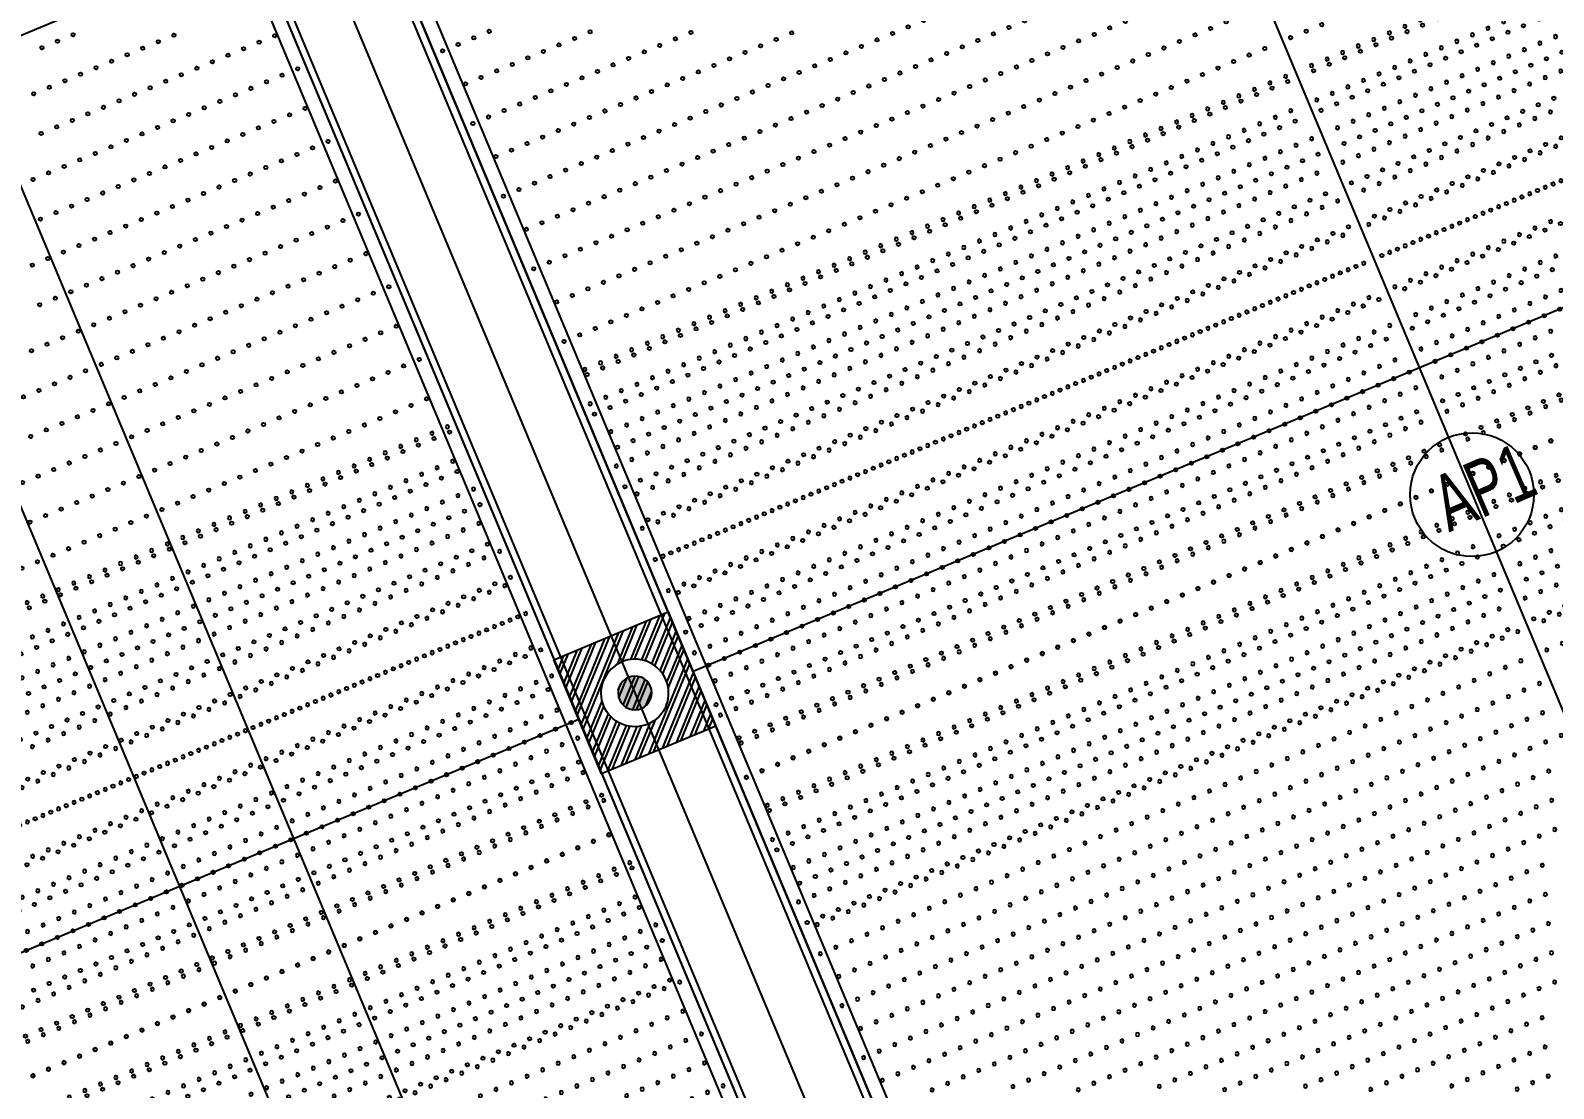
# Model space of a CAD drawing. Header units: millimetres. Extents: x 712803 to 922331, y -1382701 to -1225629.
# Drawn here: x 788574 to 791282, y -1322820 to -1320939 of the extents above; entities that cross this region are included whole.
import ezdxf
from ezdxf.enums import TextEntityAlignment as Align

# ---------------------------------------------------------------- set-up
doc = ezdxf.new("R2010")
doc.units = ezdxf.units.MM
doc.header["$LTSCALE"] = 10
doc.header["$MEASUREMENT"] = 0
doc.linetypes.add('CENTER', pattern=[50.8, 31.75, -6.35, 6.35, -6.35])
for name, color, linetype in [('I—平顶—分格线', 8, 'Continuous'), ('I—平顶—喷淋', 21, 'Continuous'), ('I—平顶—填充01(线状)', 8, 'Continuous'), ('I—平顶—暖通', 144, 'Continuous'), ('I—平顶—灯具', 62, 'Continuous'), ('I—平顶—通讯', 24, 'Continuous'), ('I—平顶—造型', 122, 'Continuous'), ('I—装饰—尺寸标注', 232, 'Continuous')]:
    doc.layers.add(name, color=color, linetype=linetype)
doc.styles.add('ARIAL', font='arial.ttf')
doc.styles.get("Standard").update_dxf_attribs({"font": 'arial.ttf'})
doc.styles.add('幼圆', font='SIMYOU.TTF', dxfattribs={"width": 0.7})
doc.dimstyles.new('\\M+19557\\M+18F80', dxfattribs={"dimtxt": 2.5, "dimasz": 0.8, "dimexe": 0, "dimexo": 0, "dimgap": 1, "dimtad": 1, "dimdec": 0, "dimzin": 0, "dimdsep": 46, "dimtxsty": 'Standard', "dimblk": 'DOT', "dimcen": 1, "dimaunit": 1, "dimadec": 3, "dimazin": 0, "dimtfac": 1, "dimtdec": 0, "dimtmove": 2, "dimatfit": 3, "dimfxl": 0, "dimtolj": 1, "dimtzin": 0, "dimarcsym": 0})
doc.dimstyles.new('XD30', dxfattribs={"dimscale": 30, "dimtxt": 2.5, "dimasz": 1, "dimexe": 1, "dimexo": 1, "dimgap": 0.8, "dimtad": 1, "dimdec": 0, "dimrnd": 5, "dimdsep": 46, "dimtxsty": 'ARIAL', "dimblk1": 'ARCHTICK', "dimblk2": 'ARCHTICK', "dimsah": 1, "dimcen": -0.9, "dimdle": 1, "dimclrd": 256, "dimclre": 256, "dimclrt": 40, "dimaunit": 1, "dimadec": 0, "dimazin": 0, "dimtfac": 0.35, "dimtdec": 0, "dimtix": 1, "dimtmove": 2, "dimatfit": 3, "dimldrblk": 'ARCHTICK', "dimfxl": 0, "dimtvp": 0.8, "dimtolj": 1, "dimtzin": 0, "dimarcsym": 0})

# ---------------------------------------------------------------- blocks, each defined once
blk = doc.blocks.new('A$Cc139422c')
blk.add_circle((0, 0), 110)
at = {"insert": (-65, 53.7, 0), "char_height": 100, "attachment_point": 1, "rotation": 0.6932, "style": '幼圆'}
blk.add_mtext_dynamic_manual_height_columns('AP1', width=111.92, gutter_width=1, heights=[0], dxfattribs=at)
blk = doc.blocks.new('_ArchTick')
at = {"color": 0, "linetype": 'ByBlock', "const_width": 0.15}
blk.add_lwpolyline([(-0.5, -0.5), (0.5, 0.5)], dxfattribs=at)
blk = doc.blocks.new('*D1586')
at = {"layer": 'Defpoints', "color": 0, "ltscale": 50, "transparency": 16777216}
for p in [(712802.6, -1325596.1, 277.1), (794966.1, -1327810.6, 276.8), (794557.8, -1327981.3)]:
    blk.add_point(p, dxfattribs=at)
at = {"layer": 'I—装饰—尺寸标注', "lineweight": -2, "ltscale": 50, "transparency": 16777216}
for p, q in [((781408, -1296915.4), (781574.1, -1296846)), ((781534.8, -1296829.9), (794569.3, -1328009)), ((794673.4, -1327932.9), (794530.1, -1327992.9))]:
    blk.add_line(p, q, dxfattribs=at)
at = {"layer": 'I—装饰—尺寸标注', "lineweight": -2, "ltscale": 50, "transparency": 16777216, "xscale": 30, "yscale": 30, "zscale": 30}
for p, rotation in [((781546.4, -1296857.5), 112.6875065896419), ((794557.8, -1327981.3), 292.6875065896419)]:
    blk.add_blockref('_ArchTick', p, dxfattribs=dict(at, rotation=rotation))
at = {"layer": 'I—装饰—尺寸标注', "color": 40, "ltscale": 50, "transparency": 16777216, "insert": (788109.6, -1312395.4), "char_height": 75, "attachment_point": 5, "rotation": 292.6875, "style": 'ARIAL'}
blk.add_mtext('\\A1;33735', dxfattribs=at)
blk = doc.blocks.new('*U1701')
for p, q in [((268.88, 80.59), (3847.12, 80.59)), ((273.62, 75.85), (3842.38, 75.85)), ((273.62, 40.3), (3842.38, 40.3)), ((3847.12, 0), (268.88, 0)), ((3842.38, 4.74), (273.62, 4.74))]:
    blk.add_line(p, q)
blk = doc.blocks.new('*D175')
at = {"layer": 'Defpoints', "color": 0, "transparency": 16777216}
for p in [(82.5, 69.3), (82.5, 0), (-82.5, 0)]:
    blk.add_point(p, dxfattribs=at)
at = {"color": 0, "transparency": 16777216, "insert": (69.3, 88.9), "char_height": 15, "attachment_point": 5}
blk.add_mtext('\\A1;165', dxfattribs=at)
blk = doc.blocks.new('_Dot')
at = {"color": 0, "linetype": 'ByBlock', "lineweight": -2}
blk.add_line((-0.5, 0), (-1, 0), dxfattribs=at)
at = {"color": 0, "linetype": 'ByBlock', "const_width": 0.5}
blk.add_lwpolyline([(-0.25, 0, 1), (0.25, 0, 1)], format="xyb", close=True, dxfattribs=at)
blk = doc.blocks.new('上下喷1111')
h = blk.add_hatch(color=256)
h.dxf.hatch_style = 1
edge = h.paths.add_edge_path()
edge.add_arc((0, 0), 0.5, 0, 180)
edge.add_arc((0, 0), 0.5, 180, 360)
at = {"elevation": 0}
for points in [[(-1, 0, -1), (1, 0, 0.084041)], [(-1, 0, 1), (1, 0, -0.084041)]]:
    blk.add_lwpolyline(points, format="xyb", dxfattribs=at)
blk.add_lwpolyline([(0.5, 0, 1), (-0.5, 0, 1)], format="xyb", close=True, dxfattribs=at)
blk = doc.blocks.new('4560')
at = {"layer": 'I—平顶—分格线', "color": 3}
for centre in [(-1290, -20), (-1190, -20), (-1090, -20), (-1290, -50), (-1240, -35), (-1190, -50), (-1140, -35), (-1090, -50), (-1390, -80), (-1340, -65), (-1290, -80), (-1240, -65), (-1190, -80), (-1140, -65), (-1090, -80), (-1440, -95), (-1390, -110), (-1340, -95), (-1290, -110), (-1240, -95), (-1190, -110), (-1140, -95), (-1090, -110), (-1440, -125), (-1340, -125), (-1240, -125), (-1140, -125), (-1540, -155), (-1490, -140), (-1440, -155), (-1390, -140), (-1340, -155), (-1290, -140), (-1240, -155), (-1190, -140), (-1140, -155), (-1090, -140), (-1640, -185), (-1590, -170), (-1540, -185), (-1490, -170), (-1440, -185), (-1390, -170), (-1340, -185), (-1290, -170), (-1240, -185), (-1190, -170), (-1140, -185), (-1090, -170), (-1690, -200), (-1640, -215), (-1590, -200), (-1540, -215), (-1490, -200), (-1440, -215), (-1390, -200), (-1340, -215), (-1290, -200), (-1240, -215), (-1190, -200), (-1140, -215), (-1090, -200), (-1740, -245), (-1690, -230), (-1640, -245), (-1590, -230), (-1540, -245), (-1490, -230), (-1440, -245), (-1390, -230), (-1340, -245), (-1290, -230), (-1240, -245), (-1190, -230), (-1140, -245), (-1090, -230), (-1790, -260), (-1690, -260), (-1590, -260), (-1490, -260), (-1390, -260), (-1290, -260), (-1190, -260), (-1090, -260), (-1840, -275), (-1790, -290), (-1740, -275), (-1690, -290), (-1640, -275), (-1590, -290), (-1540, -275), (-1490, -290), (-1440, -275), (-1390, -290), (-1340, -275), (-1290, -290), (-1240, -275), (-1190, -290), (-1140, -275), (-1090, -290), (-1840, -305), (-1790, -320), (-1740, -305), (-1690, -320), (-1640, -305), (-1590, -320), (-1540, -305), (-1490, -320), (-1440, -305), (-1390, -320), (-1340, -305), (-1290, -320), (-1240, -305), (-1190, -320), (-1140, -305), (-1090, -320), (-1840, -335), (-1790, -350), (-1740, -335), (-1690, -350), (-1640, -335), (-1590, -350), (-1540, -335), (-1490, -350), (-1440, -335), (-1390, -350), (-1340, -335), (-1290, -350), (-1240, -335), (-1190, -350), (-1140, -335), (-1090, -350), (-1790, -380), (-1740, -365), (-1690, -380), (-1640, -365), (-1590, -380), (-1540, -365), (-1490, -380), (-1440, -365), (-1390, -380), (-1340, -365), (-1290, -380), (-1240, -365), (-1190, -380), (-1140, -365), (-1090, -380), (-1740, -395), (-1640, -395), (-1540, -395), (-1440, -395), (-1340, -395), (-1240, -395), (-1140, -395), (-1790, -410), (-1740, -425), (-1690, -410), (-1640, -425), (-1590, -410), (-1540, -425), (-1490, -410), (-1440, -425), (-1390, -410), (-1340, -425), (-1290, -410), (-1240, -425), (-1190, -410), (-1140, -425), (-1090, -410), (-1790, -440), (-1740, -455), (-1690, -440), (-1640, -455), (-1590, -440), (-1540, -455), (-1490, -440), (-1440, -455), (-1390, -440), (-1340, -455), (-1290, -440), (-1240, -455), (-1190, -440), (-1140, -455), (-1090, -440), (-1740, -485), (-1690, -470), (-1640, -485), (-1590, -470), (-1540, -485), (-1490, -470), (-1440, -485), (-1390, -470), (-1340, -485), (-1290, -470), (-1240, -485), (-1190, -470), (-1140, -485), (-1090, -470), (-1740, -515), (-1690, -500), (-1640, -515), (-1590, -500), (-1540, -515), (-1490, -500), (-1440, -515), (-1390, -500), (-1340, -515), (-1290, -500), (-1240, -515), (-1190, -500), (-1140, -515), (-1090, -500), (-1690, -530), (-1590, -530), (-1490, -530), (-1390, -530), (-1290, -530), (-1190, -530), (-1090, -530), (-1740, -545), (-1690, -560), (-1640, -545), (-1590, -560), (-1540, -545), (-1490, -560), (-1440, -545), (-1390, -560), (-1340, -545), (-1290, -560), (-1240, -545), (-1190, -560), (-1140, -545), (-1090, -560), (-1740, -575), (-1690, -590), (-1640, -575), (-1590, -590), (-1540, -575), (-1490, -590), (-1440, -575), (-1390, -590), (-1340, -575), (-1290, -590), (-1240, -575), (-1190, -590), (-1140, -575), (-1090, -590), (-1690, -620), (-1640, -605), (-1590, -620), (-1540, -605), (-1490, -620), (-1440, -605), (-1390, -620), (-1340, -605), (-1290, -620), (-1240, -605), (-1190, -620), (-1140, -605), (-1090, -620), (-1690, -650), (-1640, -635), (-1590, -650), (-1540, -635), (-1490, -650), (-1440, -635), (-1390, -650), (-1340, -635), (-1290, -650), (-1240, -635), (-1190, -650), (-1140, -635), (-1090, -650), (-1640, -665), (-1540, -665), (-1440, -665), (-1340, -665), (-1240, -665), (-1140, -665), (-1690, -680), (-1640, -695), (-1590, -680), (-1540, -695), (-1490, -680), (-1440, -695), (-1390, -680), (-1340, -695), (-1290, -680), (-1240, -695), (-1190, -680), (-1140, -695), (-1090, -680), (-1640, -725), (-1590, -710), (-1540, -725), (-1490, -710), (-1440, -725), (-1390, -710), (-1340, -725), (-1290, -710), (-1240, -725), (-1190, -710), (-1140, -725), (-1090, -710), (-1640, -755), (-1590, -740), (-1540, -755), (-1490, -740), (-1440, -755), (-1390, -740), (-1340, -755), (-1290, -740), (-1240, -755), (-1190, -740), (-1140, -755), (-1090, -740), (-1640, -785), (-1590, -770), (-1540, -785), (-1490, -770), (-1440, -785), (-1390, -770), (-1340, -785), (-1290, -770), (-1240, -785), (-1190, -770), (-1140, -785), (-1090, -770), (-1640, -815), (-1590, -800), (-1540, -815), (-1490, -800), (-1440, -815), (-1390, -800), (-1340, -815), (-1290, -800), (-1240, -815), (-1190, -800), (-1140, -815), (-1090, -800), (-1590, -830), (-1490, -830), (-1390, -830), (-1290, -830), (-1190, -830), (-1090, -830), (-1590, -860), (-1540, -845), (-1490, -860), (-1440, -845), (-1390, -860), (-1340, -845), (-1290, -860), (-1240, -845), (-1190, -860), (-1140, -845), (-1090, -860), (-1590, -890), (-1540, -875), (-1490, -890), (-1440, -875), (-1390, -890), (-1340, -875), (-1290, -890), (-1240, -875), (-1190, -890), (-1140, -875), (-1090, -890), (-1590, -920), (-1540, -905), (-1490, -920), (-1440, -905), (-1390, -920), (-1340, -905), (-1290, -920), (-1240, -905), (-1190, -920), (-1140, -905), (-1090, -920), (-1540, -935), (-1490, -950), (-1440, -935), (-1390, -950), (-1340, -935), (-1290, -950), (-1240, -935), (-1190, -950), (-1140, -935), (-1090, -950), (-1540, -965), (-1440, -965), (-1340, -965), (-1240, -965), (-1140, -965), (-1540, -995), (-1490, -980), (-1440, -995), (-1390, -980), (-1340, -995), (-1290, -980), (-1240, -995), (-1190, -980), (-1140, -995), (-1090, -980), (-1540, -1025), (-1490, -1010), (-1440, -1025), (-1390, -1010), (-1340, -1025), (-1290, -1010), (-1240, -1025), (-1190, -1010), (-1140, -1025), (-1090, -1010), (-1540, -1055), (-1490, -1040), (-1440, -1055), (-1390, -1040), (-1340, -1055), (-1290, -1040), (-1240, -1055), (-1190, -1040), (-1140, -1055), (-1090, -1040), (-1490, -1070), (-1440, -1085), (-1390, -1070), (-1340, -1085), (-1290, -1070), (-1240, -1085), (-1190, -1070), (-1140, -1085), (-1090, -1070), (-1490, -1100), (-1390, -1100), (-1290, -1100), (-1190, -1100), (-1090, -1100), (-1490, -1130), (-1440, -1115), (-1390, -1130), (-1340, -1115), (-1290, -1130), (-1240, -1115), (-1190, -1130), (-1140, -1115), (-1090, -1130), (-1490, -1160), (-1440, -1145), (-1390, -1160), (-1340, -1145), (-1290, -1160), (-1240, -1145), (-1190, -1160), (-1140, -1145), (-1090, -1160), (-1440, -1175), (-1390, -1190), (-1340, -1175), (-1290, -1190), (-1240, -1175), (-1190, -1190), (-1140, -1175), (-1090, -1190), (-1440, -1205), (-1390, -1220), (-1340, -1205), (-1290, -1220), (-1240, -1205), (-1190, -1220), (-1140, -1205), (-1090, -1220), (-1440, -1235), (-1340, -1235), (-1240, -1235), (-1140, -1235), (-1440, -1265), (-1390, -1250), (-1340, -1265), (-1290, -1250), (-1240, -1265), (-1190, -1250), (-1140, -1265), (-1090, -1250), (-1440, -1295), (-1390, -1280), (-1340, -1295), (-1290, -1280), (-1240, -1295), (-1190, -1280), (-1140, -1295), (-1090, -1280), (-1390, -1310), (-1340, -1325), (-1290, -1310), (-1240, -1325), (-1190, -1310), (-1140, -1325), (-1090, -1310), (-1390, -1340), (-1340, -1355), (-1290, -1340), (-1240, -1355), (-1190, -1340), (-1140, -1355), (-1090, -1340), (-1390, -1370), (-1290, -1370), (-1190, -1370), (-1090, -1370), (-1340, -1385), (-1240, -1385), (-1140, -1385)]:
    blk.add_circle(centre, 3, dxfattribs=at)
at = {"layer": 'I—平顶—分格线'}
for centre in [(-980, -20), (-860, -20), (-740, -20), (-620, -20), (-500, -20), (-380, -20), (-260, -20), (-140, -20), (-20, -20), (-1040, -35), (-980, -50), (-920, -35), (-860, -50), (-800, -35), (-740, -50), (-680, -35), (-620, -50), (-560, -35), (-500, -50), (-440, -35), (-380, -50), (-320, -35), (-260, -50), (-200, -35), (-140, -50), (-80, -35), (-20, -50), (-1040, -65), (-980, -80), (-920, -65), (-860, -80), (-800, -65), (-740, -80), (-680, -65), (-620, -80), (-560, -65), (-500, -80), (-440, -65), (-380, -80), (-320, -65), (-260, -80), (-200, -65), (-140, -80), (-80, -65), (-20, -80), (-1040, -95), (-980, -110), (-920, -95), (-860, -110), (-800, -95), (-740, -110), (-680, -95), (-620, -110), (-560, -95), (-500, -110), (-440, -95), (-380, -110), (-320, -95), (-260, -110), (-200, -95), (-140, -110), (-80, -95), (-20, -110), (-1040, -125), (-920, -125), (-800, -125), (-680, -125), (-560, -125), (-440, -125), (-320, -125), (-200, -125), (-80, -125), (-1040, -155), (-980, -140), (-920, -155), (-860, -140), (-800, -155), (-740, -140), (-680, -155), (-620, -140), (-560, -155), (-500, -140), (-440, -155), (-380, -140), (-320, -155), (-260, -140), (-200, -155), (-140, -140), (-80, -155), (-20, -140), (-1040, -185), (-980, -170), (-920, -185), (-860, -170), (-800, -185), (-740, -170), (-680, -185), (-620, -170), (-560, -185), (-500, -170), (-440, -185), (-380, -170), (-320, -185), (-260, -170), (-200, -185), (-140, -170), (-80, -185), (-20, -170), (-1040, -215), (-980, -200), (-920, -215), (-860, -200), (-800, -215), (-740, -200), (-680, -215), (-620, -200), (-560, -215), (-500, -200), (-440, -215), (-380, -200), (-320, -215), (-260, -200), (-200, -215), (-140, -200), (-80, -215), (-20, -200), (-1040, -245), (-980, -230), (-920, -245), (-860, -230), (-800, -245), (-740, -230), (-680, -245), (-620, -230), (-560, -245), (-500, -230), (-440, -245), (-380, -230), (-320, -245), (-260, -230), (-200, -245), (-140, -230), (-80, -245), (-20, -230), (-980, -260), (-860, -260), (-740, -260), (-620, -260), (-500, -260), (-380, -260), (-260, -260), (-140, -260), (-20, -260), (-1040, -275), (-980, -290), (-920, -275), (-860, -290), (-800, -275), (-740, -290), (-680, -275), (-620, -290), (-560, -275), (-500, -290), (-440, -275), (-380, -290), (-320, -275), (-260, -290), (-200, -275), (-140, -290), (-80, -275), (-20, -290), (-1040, -305), (-980, -320), (-920, -305), (-860, -320), (-800, -305), (-740, -320), (-680, -305), (-620, -320), (-560, -305), (-500, -320), (-440, -305), (-380, -320), (-320, -305), (-260, -320), (-200, -305), (-140, -320), (-80, -305), (-20, -320), (-1040, -335), (-980, -350), (-920, -335), (-860, -350), (-800, -335), (-740, -350), (-680, -335), (-620, -350), (-560, -335), (-500, -350), (-440, -335), (-380, -350), (-320, -335), (-260, -350), (-200, -335), (-140, -350), (-80, -335), (-20, -350), (-1040, -365), (-980, -380), (-920, -365), (-860, -380), (-800, -365), (-740, -380), (-680, -365), (-620, -380), (-560, -365), (-500, -380), (-440, -365), (-380, -380), (-320, -365), (-260, -380), (-200, -365), (-140, -380), (-80, -365), (-20, -380), (-1040, -395), (-920, -395), (-800, -395), (-680, -395), (-560, -395), (-440, -395), (-320, -395), (-200, -395), (-80, -395), (-1040, -425), (-980, -410), (-920, -425), (-860, -410), (-800, -425), (-740, -410), (-680, -425), (-620, -410), (-560, -425), (-500, -410), (-440, -425), (-380, -410), (-320, -425), (-260, -410), (-200, -425), (-140, -410), (-80, -425), (-20, -410), (-1040, -455), (-980, -440), (-920, -455), (-860, -440), (-800, -455), (-740, -440), (-680, -455), (-620, -440), (-560, -455), (-500, -440), (-440, -455), (-380, -440), (-320, -455), (-260, -440), (-200, -455), (-140, -440), (-80, -455), (-20, -440), (-1040, -485), (-980, -470), (-920, -485), (-860, -470), (-800, -485), (-740, -470), (-680, -485), (-620, -470), (-560, -485), (-500, -470), (-440, -485), (-380, -470), (-320, -485), (-260, -470), (-200, -485), (-140, -470), (-80, -485), (-20, -470), (-1040, -515), (-980, -500), (-920, -515), (-860, -500), (-800, -515), (-740, -500), (-680, -515), (-620, -500), (-560, -515), (-500, -500), (-440, -515), (-380, -500), (-320, -515), (-260, -500), (-200, -515), (-140, -500), (-80, -515), (-20, -500), (-980, -530), (-860, -530), (-740, -530), (-620, -530), (-500, -530), (-380, -530), (-260, -530), (-140, -530), (-20, -530), (-1040, -545), (-980, -560), (-920, -545), (-860, -560), (-800, -545), (-740, -560), (-680, -545), (-620, -560), (-560, -545), (-500, -560), (-440, -545), (-380, -560), (-320, -545), (-260, -560), (-200, -545), (-140, -560), (-80, -545), (-20, -560), (-1040, -575), (-980, -590), (-920, -575), (-860, -590), (-800, -575), (-740, -590), (-680, -575), (-620, -590), (-560, -575), (-500, -590), (-440, -575), (-380, -590), (-320, -575), (-260, -590), (-200, -575), (-140, -590), (-80, -575), (-20, -590), (-1040, -605), (-980, -620), (-920, -605), (-860, -620), (-800, -605), (-740, -620), (-680, -605), (-620, -620), (-560, -605), (-500, -620), (-440, -605), (-380, -620), (-320, -605), (-260, -620), (-200, -605), (-140, -620), (-80, -605), (-20, -620), (-1040, -635), (-980, -650), (-920, -635), (-860, -650), (-800, -635), (-740, -650), (-680, -635), (-620, -650), (-560, -635), (-500, -650), (-440, -635), (-380, -650), (-320, -635), (-260, -650), (-200, -635), (-140, -650), (-80, -635), (-20, -650), (-1040, -665), (-920, -665), (-800, -665), (-680, -665), (-560, -665), (-440, -665), (-320, -665), (-200, -665), (-80, -665), (-1040, -695), (-980, -680), (-920, -695), (-860, -680), (-800, -695), (-740, -680), (-680, -695), (-620, -680), (-560, -695), (-500, -680), (-440, -695), (-380, -680), (-320, -695), (-260, -680), (-200, -695), (-140, -680), (-80, -695), (-20, -680), (-1040, -725), (-980, -710), (-920, -725), (-860, -710), (-800, -725), (-740, -710), (-680, -725), (-620, -710), (-560, -725), (-500, -710), (-440, -725), (-380, -710), (-320, -725), (-260, -710), (-200, -725), (-140, -710), (-80, -725), (-20, -710), (-1040, -755), (-980, -740), (-920, -755), (-860, -740), (-800, -755), (-740, -740), (-680, -755), (-620, -740), (-560, -755), (-500, -740), (-440, -755), (-380, -740), (-320, -755), (-260, -740), (-200, -755), (-140, -740), (-80, -755), (-20, -740), (-1040, -785), (-980, -770), (-920, -785), (-860, -770), (-800, -785), (-740, -770), (-680, -785), (-620, -770), (-560, -785), (-500, -770), (-440, -785), (-380, -770), (-320, -785), (-260, -770), (-200, -785), (-140, -770), (-80, -785), (-20, -770), (-1040, -815), (-980, -800), (-920, -815), (-860, -800), (-800, -815), (-740, -800), (-680, -815), (-620, -800), (-560, -815), (-500, -800), (-440, -815), (-380, -800), (-320, -815), (-260, -800), (-200, -815), (-140, -800), (-80, -815), (-20, -800), (-980, -830), (-860, -830), (-740, -830), (-620, -830), (-500, -830), (-380, -830), (-260, -830), (-140, -830), (-20, -830), (-1040, -845), (-980, -860), (-920, -845), (-860, -860), (-800, -845), (-740, -860), (-680, -845), (-620, -860), (-560, -845), (-500, -860), (-440, -845), (-380, -860), (-320, -845), (-260, -860), (-200, -845), (-140, -860), (-80, -845), (-20, -860), (-1040, -875), (-980, -890), (-920, -875), (-860, -890), (-800, -875), (-740, -890), (-680, -875), (-620, -890), (-560, -875), (-500, -890), (-440, -875), (-380, -890), (-320, -875), (-260, -890), (-200, -875), (-140, -890), (-80, -875), (-20, -890), (-1040, -905), (-980, -920), (-920, -905), (-860, -920), (-800, -905), (-740, -920), (-680, -905), (-620, -920), (-560, -905), (-500, -920), (-440, -905), (-380, -920), (-320, -905), (-260, -920), (-200, -905), (-140, -920), (-80, -905), (-20, -920), (-1040, -935), (-980, -950), (-920, -935), (-860, -950), (-800, -935), (-740, -950), (-680, -935), (-620, -950), (-560, -935), (-500, -950), (-440, -935), (-380, -950), (-320, -935), (-260, -950), (-200, -935), (-140, -950), (-80, -935), (-20, -950), (-1040, -965), (-920, -965), (-800, -965), (-680, -965), (-560, -965), (-440, -965), (-320, -965), (-200, -965), (-80, -965), (-1040, -995), (-980, -980), (-920, -995), (-860, -980), (-800, -995), (-740, -980), (-680, -995), (-620, -980), (-560, -995), (-500, -980), (-440, -995), (-380, -980), (-320, -995), (-260, -980), (-200, -995), (-140, -980), (-80, -995), (-20, -980), (-1040, -1025), (-980, -1010), (-920, -1025), (-860, -1010), (-800, -1025), (-740, -1010), (-680, -1025), (-620, -1010), (-560, -1025), (-500, -1010), (-440, -1025), (-380, -1010), (-320, -1025), (-260, -1010), (-200, -1025), (-140, -1010), (-80, -1025), (-20, -1010), (-1040, -1055), (-980, -1040), (-920, -1055), (-860, -1040), (-800, -1055), (-740, -1040), (-680, -1055), (-620, -1040), (-560, -1055), (-500, -1040), (-440, -1055), (-380, -1040), (-320, -1055), (-260, -1040), (-200, -1055), (-140, -1040), (-80, -1055), (-20, -1040), (-1040, -1085), (-980, -1070), (-920, -1085), (-860, -1070), (-800, -1085), (-740, -1070), (-680, -1085), (-620, -1070), (-560, -1085), (-500, -1070), (-440, -1085), (-380, -1070), (-320, -1085), (-260, -1070), (-200, -1085), (-140, -1070), (-80, -1085), (-20, -1070), (-980, -1100), (-860, -1100), (-740, -1100), (-620, -1100), (-500, -1100), (-380, -1100), (-260, -1100), (-140, -1100), (-20, -1100), (-1040, -1115), (-980, -1130), (-920, -1115), (-860, -1130), (-800, -1115), (-740, -1130), (-680, -1115), (-620, -1130), (-560, -1115), (-500, -1130), (-440, -1115), (-380, -1130), (-320, -1115), (-260, -1130), (-200, -1115), (-140, -1130), (-80, -1115), (-20, -1130), (-1040, -1145), (-980, -1160), (-920, -1145), (-860, -1160), (-800, -1145), (-740, -1160), (-680, -1145), (-620, -1160), (-560, -1145), (-500, -1160), (-440, -1145), (-380, -1160), (-320, -1145), (-260, -1160), (-200, -1145), (-140, -1160), (-80, -1145), (-20, -1160), (-1040, -1175), (-980, -1190), (-920, -1175), (-860, -1190), (-800, -1175), (-740, -1190), (-680, -1175), (-620, -1190), (-560, -1175), (-500, -1190), (-440, -1175), (-380, -1190), (-320, -1175), (-260, -1190), (-200, -1175), (-140, -1190), (-80, -1175), (-20, -1190), (-1040, -1205), (-980, -1220), (-920, -1205), (-860, -1220), (-800, -1205), (-740, -1220), (-680, -1205), (-620, -1220), (-560, -1205), (-500, -1220), (-440, -1205), (-380, -1220), (-320, -1205), (-260, -1220), (-200, -1205), (-140, -1220), (-80, -1205), (-20, -1220), (-1040, -1235), (-920, -1235), (-800, -1235), (-680, -1235), (-560, -1235), (-440, -1235), (-320, -1235), (-200, -1235), (-80, -1235), (-1040, -1265), (-980, -1250), (-920, -1265), (-860, -1250), (-800, -1265), (-740, -1250), (-680, -1265), (-620, -1250), (-560, -1265), (-500, -1250), (-440, -1265), (-380, -1250), (-320, -1265), (-260, -1250), (-200, -1265), (-140, -1250), (-80, -1265), (-20, -1250), (-1040, -1295), (-980, -1280), (-920, -1295), (-860, -1280), (-800, -1295), (-740, -1280), (-680, -1295), (-620, -1280), (-560, -1295), (-500, -1280), (-440, -1295), (-380, -1280), (-320, -1295), (-260, -1280), (-200, -1295), (-140, -1280), (-80, -1295), (-20, -1280), (-1040, -1325), (-980, -1310), (-920, -1325), (-860, -1310), (-800, -1325), (-740, -1310), (-680, -1325), (-620, -1310), (-560, -1325), (-500, -1310), (-440, -1325), (-380, -1310), (-320, -1325), (-260, -1310), (-200, -1325), (-140, -1310), (-80, -1325), (-20, -1310), (-1040, -1355), (-980, -1340), (-920, -1355), (-860, -1340), (-800, -1355), (-740, -1340), (-680, -1355), (-620, -1340), (-560, -1355), (-500, -1340), (-440, -1355), (-380, -1340), (-320, -1355), (-260, -1340), (-200, -1355), (-140, -1340), (-80, -1355), (-20, -1340), (-980, -1370), (-860, -1370), (-740, -1370), (-620, -1370), (-500, -1370), (-380, -1370), (-260, -1370), (-140, -1370), (-20, -1370), (-1040, -1385), (-920, -1385), (-800, -1385), (-680, -1385), (-560, -1385), (-440, -1385), (-320, -1385), (-200, -1385), (-80, -1385)]:
    blk.add_circle(centre, 3, dxfattribs=at)
blk = doc.blocks.new('70')
at = {"layer": 'I—平顶—分格线', "color": 1}
for centre in [(975, -1010), (1005, -1010), (1035, -1010), (930, -1080), (960, -1080), (990, -1080), (1020, -1080), (1050, -1080), (1080, -1080), (1110, -1080), (1140, -1080), (1170, -1080), (1200, -1080), (915, -1150), (945, -1150), (975, -1150), (1005, -1150), (1035, -1150), (1065, -1150), (1095, -1150), (1125, -1150), (1155, -1150), (1185, -1150), (1215, -1150), (1245, -1150), (1275, -1150), (1305, -1150), (1335, -1150), (1365, -1150), (870, -1220), (900, -1220), (930, -1220), (960, -1220), (990, -1220), (1020, -1220), (1050, -1220), (1080, -1220), (1110, -1220), (1140, -1220), (1170, -1220), (1200, -1220), (1230, -1220), (1260, -1220), (1290, -1220), (1320, -1220), (1350, -1220), (1380, -1220), (15, -1290), (45, -1290), (75, -1290), (105, -1290), (855, -1290), (885, -1290), (915, -1290), (945, -1290), (975, -1290), (1005, -1290), (1035, -1290), (1065, -1290), (1095, -1290), (1125, -1290), (1155, -1290), (1185, -1290), (1215, -1290), (1245, -1290), (1275, -1290), (1305, -1290), (1335, -1290), (1365, -1290), (30, -1360), (60, -1360), (90, -1360), (120, -1360), (150, -1360), (180, -1360), (210, -1360), (240, -1360), (270, -1360), (810, -1360), (840, -1360), (870, -1360), (900, -1360), (930, -1360), (960, -1360), (990, -1360), (1020, -1360), (1050, -1360), (1080, -1360), (1110, -1360), (1140, -1360), (1170, -1360), (1200, -1360), (1230, -1360), (1260, -1360), (1290, -1360), (1320, -1360), (1350, -1360), (1380, -1360), (15, -1430), (45, -1430), (75, -1430), (105, -1430), (135, -1430), (165, -1430), (195, -1430), (225, -1430), (255, -1430), (285, -1430), (315, -1430), (345, -1430), (375, -1430), (405, -1430), (435, -1430), (795, -1430), (825, -1430), (855, -1430), (885, -1430), (915, -1430), (945, -1430), (975, -1430), (1005, -1430), (1035, -1430), (1065, -1430), (1095, -1430), (1125, -1430), (1155, -1430), (1185, -1430), (1215, -1430), (1245, -1430), (1275, -1430), (1305, -1430), (1335, -1430), (1365, -1430), (30, -1500), (60, -1500), (90, -1500), (120, -1500), (150, -1500), (180, -1500), (210, -1500), (240, -1500), (270, -1500), (300, -1500), (330, -1500), (360, -1500), (390, -1500), (420, -1500), (450, -1500), (480, -1500), (510, -1500), (540, -1500), (570, -1500), (600, -1500), (750, -1500), (780, -1500), (810, -1500), (840, -1500), (870, -1500), (900, -1500), (930, -1500), (960, -1500), (990, -1500), (1020, -1500), (1050, -1500), (1080, -1500), (1110, -1500), (1140, -1500), (1170, -1500), (1200, -1500), (1230, -1500), (1260, -1500), (1290, -1500), (1320, -1500), (1350, -1500), (1380, -1500), (15, -1570), (45, -1570), (75, -1570), (105, -1570), (135, -1570), (165, -1570), (195, -1570), (225, -1570), (255, -1570), (285, -1570), (315, -1570), (345, -1570), (375, -1570), (405, -1570), (435, -1570), (465, -1570), (495, -1570), (525, -1570), (555, -1570), (585, -1570), (615, -1570), (645, -1570), (675, -1570), (705, -1570), (735, -1570), (765, -1570), (795, -1570), (825, -1570), (855, -1570), (885, -1570), (915, -1570), (945, -1570), (975, -1570), (1005, -1570), (1035, -1570), (1065, -1570), (1095, -1570), (1125, -1570), (1155, -1570), (1185, -1570), (1215, -1570), (1245, -1570), (1275, -1570), (1305, -1570), (1335, -1570), (1365, -1570), (30, -1640), (60, -1640), (90, -1640), (120, -1640), (150, -1640), (180, -1640), (210, -1640), (240, -1640), (270, -1640), (300, -1640), (330, -1640), (360, -1640), (390, -1640), (420, -1640), (450, -1640), (480, -1640), (510, -1640), (540, -1640), (570, -1640), (600, -1640), (630, -1640), (660, -1640), (690, -1640), (720, -1640), (750, -1640), (780, -1640), (810, -1640), (840, -1640), (870, -1640), (900, -1640), (930, -1640), (960, -1640), (990, -1640), (1020, -1640), (1050, -1640), (1080, -1640), (1110, -1640), (1140, -1640), (1170, -1640), (1200, -1640), (1230, -1640), (1260, -1640), (1290, -1640), (1320, -1640), (1350, -1640), (1380, -1640), (15, -1710), (45, -1710), (75, -1710), (105, -1710), (135, -1710), (165, -1710), (195, -1710), (225, -1710), (255, -1710), (285, -1710), (315, -1710), (345, -1710), (375, -1710), (405, -1710), (435, -1710), (465, -1710), (495, -1710), (525, -1710), (555, -1710), (585, -1710), (615, -1710), (645, -1710), (675, -1710), (705, -1710), (735, -1710), (765, -1710), (795, -1710), (825, -1710), (855, -1710), (885, -1710), (915, -1710), (945, -1710), (975, -1710), (1005, -1710), (1035, -1710), (1065, -1710), (1095, -1710), (1125, -1710), (1155, -1710), (1185, -1710), (1215, -1710), (1245, -1710), (1275, -1710), (1305, -1710), (1335, -1710), (1365, -1710), (30, -1780), (60, -1780), (90, -1780), (120, -1780), (150, -1780), (180, -1780), (210, -1780), (240, -1780), (270, -1780), (300, -1780), (330, -1780), (360, -1780), (390, -1780), (420, -1780), (450, -1780), (480, -1780), (510, -1780), (540, -1780), (570, -1780), (600, -1780), (630, -1780), (660, -1780), (690, -1780), (720, -1780), (750, -1780), (780, -1780), (810, -1780), (840, -1780), (870, -1780), (900, -1780), (930, -1780), (960, -1780), (990, -1780), (1020, -1780), (1050, -1780), (1080, -1780), (1110, -1780), (1140, -1780), (1170, -1780), (1200, -1780), (1230, -1780), (1260, -1780), (1290, -1780), (1320, -1780), (1350, -1780), (1380, -1780), (15, -1850), (45, -1850), (75, -1850), (105, -1850), (135, -1850), (165, -1850), (195, -1850), (225, -1850), (255, -1850), (285, -1850), (315, -1850), (345, -1850), (375, -1850), (405, -1850), (435, -1850), (465, -1850), (495, -1850), (525, -1850), (555, -1850), (585, -1850), (615, -1850), (645, -1850), (675, -1850), (705, -1850), (735, -1850), (765, -1850), (795, -1850), (825, -1850), (855, -1850), (885, -1850), (915, -1850), (945, -1850), (975, -1850), (1005, -1850), (1035, -1850), (1065, -1850), (1095, -1850), (1125, -1850), (1155, -1850), (1185, -1850), (1215, -1850), (1245, -1850), (1275, -1850), (1305, -1850), (1335, -1850), (1365, -1850), (30, -1920), (60, -1920), (90, -1920), (120, -1920), (150, -1920), (180, -1920), (210, -1920), (240, -1920), (270, -1920), (300, -1920), (330, -1920), (360, -1920), (390, -1920), (420, -1920), (450, -1920), (480, -1920), (510, -1920), (540, -1920), (570, -1920), (600, -1920), (630, -1920), (660, -1920), (690, -1920), (720, -1920), (750, -1920), (780, -1920), (810, -1920), (840, -1920), (870, -1920), (900, -1920), (930, -1920), (960, -1920), (990, -1920), (1020, -1920), (1050, -1920), (1080, -1920), (1110, -1920), (1140, -1920), (1170, -1920), (1200, -1920), (1230, -1920), (1260, -1920), (1290, -1920), (1320, -1920), (1350, -1920), (1380, -1920), (15, -1990), (45, -1990), (75, -1990), (105, -1990), (135, -1990), (165, -1990), (195, -1990), (225, -1990), (255, -1990), (285, -1990), (315, -1990), (345, -1990), (375, -1990), (405, -1990), (435, -1990), (465, -1990), (495, -1990), (525, -1990), (555, -1990), (585, -1990), (615, -1990), (645, -1990), (675, -1990), (705, -1990), (735, -1990), (765, -1990), (795, -1990), (825, -1990), (855, -1990), (885, -1990), (915, -1990), (945, -1990), (975, -1990), (1005, -1990), (1035, -1990), (1065, -1990), (1095, -1990), (1125, -1990), (1155, -1990), (1185, -1990), (1215, -1990), (1245, -1990), (1275, -1990), (1305, -1990), (1335, -1990), (1365, -1990), (30, -2060), (60, -2060), (90, -2060), (120, -2060), (150, -2060), (180, -2060), (210, -2060), (240, -2060), (270, -2060), (300, -2060), (330, -2060), (360, -2060), (390, -2060), (420, -2060), (450, -2060), (480, -2060), (510, -2060), (540, -2060), (570, -2060), (600, -2060), (630, -2060), (660, -2060), (690, -2060), (720, -2060), (750, -2060), (780, -2060), (810, -2060), (840, -2060), (870, -2060), (900, -2060), (930, -2060), (960, -2060), (990, -2060), (1020, -2060), (1050, -2060), (1080, -2060), (1110, -2060), (1140, -2060), (1170, -2060), (1200, -2060), (1230, -2060), (1260, -2060), (1290, -2060), (1320, -2060), (1350, -2060), (1380, -2060), (15, -2130), (45, -2130), (75, -2130), (105, -2130), (135, -2130), (165, -2130), (195, -2130), (225, -2130), (255, -2130), (285, -2130), (315, -2130), (345, -2130), (375, -2130), (405, -2130), (435, -2130), (465, -2130), (495, -2130), (525, -2130), (555, -2130), (585, -2130), (615, -2130), (645, -2130), (675, -2130), (705, -2130), (735, -2130), (765, -2130), (795, -2130), (825, -2130), (855, -2130), (885, -2130), (915, -2130), (945, -2130), (975, -2130), (1005, -2130), (1035, -2130), (1065, -2130), (1095, -2130), (1125, -2130), (1155, -2130), (1185, -2130), (1215, -2130), (1245, -2130), (1275, -2130), (1305, -2130), (1335, -2130), (1365, -2130), (30, -2200), (60, -2200), (90, -2200), (120, -2200), (150, -2200), (180, -2200), (210, -2200), (240, -2200), (270, -2200), (300, -2200), (330, -2200), (360, -2200), (390, -2200), (420, -2200), (450, -2200), (480, -2200), (510, -2200), (540, -2200), (570, -2200), (600, -2200), (630, -2200), (660, -2200), (690, -2200), (720, -2200), (750, -2200), (780, -2200), (810, -2200), (840, -2200), (870, -2200), (900, -2200), (930, -2200), (960, -2200), (990, -2200), (1020, -2200), (1050, -2200), (1080, -2200), (1110, -2200), (1140, -2200), (1170, -2200), (1200, -2200), (1230, -2200), (1260, -2200), (1290, -2200), (1320, -2200), (1350, -2200), (1380, -2200), (15, -2270), (45, -2270), (75, -2270), (105, -2270), (135, -2270), (165, -2270), (195, -2270), (225, -2270), (255, -2270), (285, -2270), (315, -2270), (345, -2270), (375, -2270), (405, -2270), (435, -2270), (465, -2270), (495, -2270), (525, -2270), (555, -2270), (585, -2270), (615, -2270), (645, -2270), (675, -2270), (705, -2270), (735, -2270), (765, -2270), (795, -2270), (825, -2270), (855, -2270), (885, -2270), (915, -2270), (945, -2270), (975, -2270), (1005, -2270), (1035, -2270), (1065, -2270), (1095, -2270), (1125, -2270), (1155, -2270), (1185, -2270), (1215, -2270), (1245, -2270), (1275, -2270), (1305, -2270), (1335, -2270), (1365, -2270), (30, -2340), (60, -2340), (90, -2340), (120, -2340), (150, -2340), (180, -2340), (210, -2340), (240, -2340), (270, -2340), (300, -2340), (330, -2340), (360, -2340), (390, -2340), (420, -2340), (450, -2340), (480, -2340), (510, -2340), (540, -2340), (570, -2340), (600, -2340), (630, -2340), (660, -2340), (690, -2340), (720, -2340), (750, -2340), (780, -2340), (810, -2340), (840, -2340), (870, -2340), (900, -2340), (930, -2340), (960, -2340), (990, -2340), (1020, -2340), (1050, -2340), (1080, -2340), (1110, -2340), (1140, -2340), (1170, -2340), (1200, -2340), (1230, -2340), (1260, -2340), (1290, -2340), (1320, -2340), (1350, -2340), (1380, -2340), (15, -2410), (45, -2410), (75, -2410), (105, -2410), (135, -2410), (165, -2410), (195, -2410), (225, -2410), (255, -2410), (285, -2410), (315, -2410), (345, -2410), (375, -2410), (405, -2410), (435, -2410), (465, -2410), (495, -2410), (525, -2410), (555, -2410), (585, -2410), (615, -2410), (645, -2410), (675, -2410), (705, -2410), (735, -2410), (765, -2410), (795, -2410), (825, -2410), (855, -2410), (885, -2410), (915, -2410), (945, -2410), (975, -2410), (1005, -2410), (1035, -2410), (1065, -2410), (1095, -2410), (1125, -2410), (1155, -2410), (1185, -2410), (1215, -2410), (1245, -2410), (1275, -2410), (1305, -2410), (1335, -2410), (1365, -2410), (30, -2480), (60, -2480), (90, -2480), (120, -2480), (150, -2480), (180, -2480), (210, -2480), (240, -2480), (270, -2480), (300, -2480), (330, -2480), (360, -2480), (390, -2480), (420, -2480), (450, -2480), (480, -2480), (510, -2480), (540, -2480), (570, -2480), (600, -2480), (630, -2480), (660, -2480), (690, -2480), (720, -2480), (750, -2480), (780, -2480), (810, -2480), (840, -2480), (870, -2480), (900, -2480), (930, -2480), (960, -2480), (990, -2480), (1020, -2480), (1050, -2480), (1080, -2480), (1110, -2480), (1140, -2480), (1170, -2480), (1200, -2480), (1230, -2480), (1260, -2480), (1290, -2480), (1320, -2480), (1350, -2480), (1380, -2480), (15, -2550), (45, -2550), (75, -2550), (105, -2550), (135, -2550), (165, -2550), (195, -2550), (225, -2550), (255, -2550), (285, -2550), (315, -2550), (345, -2550), (375, -2550), (405, -2550), (435, -2550), (465, -2550), (495, -2550), (525, -2550), (555, -2550), (585, -2550), (615, -2550), (645, -2550), (675, -2550), (705, -2550), (735, -2550), (765, -2550), (795, -2550), (825, -2550), (855, -2550), (885, -2550), (915, -2550), (945, -2550), (975, -2550), (1005, -2550), (1035, -2550), (1065, -2550), (1095, -2550), (1125, -2550), (1155, -2550), (1185, -2550), (1215, -2550), (1245, -2550), (1275, -2550), (1305, -2550), (1335, -2550), (1365, -2550), (30, -2620), (60, -2620), (90, -2620), (120, -2620), (150, -2620), (180, -2620), (210, -2620), (240, -2620), (270, -2620), (300, -2620), (330, -2620), (360, -2620), (390, -2620), (420, -2620), (450, -2620), (480, -2620), (510, -2620), (540, -2620), (570, -2620), (600, -2620), (630, -2620), (660, -2620), (690, -2620), (720, -2620), (750, -2620), (780, -2620), (810, -2620), (840, -2620), (870, -2620), (900, -2620), (930, -2620), (960, -2620), (990, -2620), (1020, -2620), (1050, -2620), (1080, -2620), (1110, -2620), (1140, -2620), (1170, -2620), (1200, -2620), (1230, -2620), (1260, -2620), (1290, -2620), (1320, -2620), (1350, -2620), (1380, -2620), (15, -2690), (45, -2690), (75, -2690), (105, -2690), (135, -2690), (165, -2690), (195, -2690), (225, -2690), (255, -2690), (285, -2690), (315, -2690), (345, -2690), (375, -2690), (405, -2690), (435, -2690), (465, -2690), (495, -2690), (525, -2690), (555, -2690), (585, -2690), (615, -2690), (645, -2690), (675, -2690), (705, -2690), (735, -2690), (765, -2690), (795, -2690), (825, -2690), (855, -2690), (885, -2690), (915, -2690), (945, -2690), (975, -2690), (1005, -2690), (1035, -2690), (1065, -2690), (1095, -2690), (1125, -2690), (1155, -2690), (1185, -2690), (1215, -2690), (1245, -2690), (1275, -2690), (1305, -2690), (1335, -2690), (1365, -2690), (30, -2760), (60, -2760), (90, -2760), (120, -2760), (150, -2760), (180, -2760), (210, -2760), (240, -2760), (270, -2760), (300, -2760), (330, -2760), (360, -2760), (390, -2760), (420, -2760), (450, -2760), (480, -2760), (510, -2760), (540, -2760), (570, -2760), (600, -2760), (630, -2760), (660, -2760), (690, -2760), (720, -2760), (750, -2760), (780, -2760), (810, -2760), (840, -2760), (870, -2760), (900, -2760), (930, -2760), (960, -2760), (990, -2760), (1020, -2760), (1050, -2760), (1080, -2760), (1110, -2760), (1140, -2760), (1170, -2760), (1200, -2760), (1230, -2760), (1260, -2760), (1290, -2760), (1320, -2760), (1350, -2760), (1380, -2760), (15, -2830), (45, -2830), (75, -2830), (105, -2830), (135, -2830), (165, -2830), (195, -2830), (225, -2830), (255, -2830), (285, -2830), (315, -2830), (345, -2830), (375, -2830), (405, -2830), (435, -2830), (465, -2830), (495, -2830), (525, -2830), (555, -2830), (585, -2830), (615, -2830), (645, -2830), (675, -2830), (705, -2830), (735, -2830), (765, -2830), (795, -2830), (825, -2830), (855, -2830), (885, -2830), (915, -2830), (945, -2830), (975, -2830), (1005, -2830), (1035, -2830), (1065, -2830), (1095, -2830), (1125, -2830), (1155, -2830), (1185, -2830), (1215, -2830), (1245, -2830), (1275, -2830), (1305, -2830), (1335, -2830), (1365, -2830), (30, -2900), (60, -2900), (90, -2900), (120, -2900), (150, -2900), (180, -2900), (210, -2900), (240, -2900), (270, -2900), (300, -2900), (330, -2900), (360, -2900), (390, -2900), (420, -2900), (450, -2900), (480, -2900), (510, -2900), (540, -2900), (570, -2900), (600, -2900), (630, -2900), (660, -2900), (690, -2900), (720, -2900), (750, -2900), (780, -2900), (810, -2900), (840, -2900), (870, -2900), (900, -2900), (930, -2900), (960, -2900), (990, -2900), (1020, -2900), (1050, -2900), (1080, -2900), (1110, -2900), (1140, -2900), (1170, -2900), (1200, -2900), (1230, -2900), (1260, -2900), (1290, -2900), (1320, -2900), (1350, -2900), (1380, -2900), (15, -2970), (45, -2970), (75, -2970), (105, -2970), (135, -2970), (165, -2970), (195, -2970), (225, -2970), (255, -2970), (285, -2970), (315, -2970), (345, -2970), (375, -2970), (405, -2970), (435, -2970), (465, -2970), (495, -2970), (525, -2970), (555, -2970), (585, -2970), (615, -2970), (645, -2970), (675, -2970), (705, -2970), (735, -2970), (765, -2970), (795, -2970), (825, -2970), (855, -2970), (885, -2970), (915, -2970), (945, -2970), (975, -2970), (1005, -2970), (1035, -2970), (1065, -2970), (1095, -2970), (1125, -2970), (1155, -2970), (1185, -2970), (1215, -2970), (1245, -2970), (1275, -2970), (1305, -2970), (1335, -2970), (1365, -2970)]:
    blk.add_circle(centre, 3, dxfattribs=at)
blk = doc.blocks.new('*U171')
h = blk.add_hatch(color=256)
edge = h.paths.add_edge_path()
edge.add_arc((0, 0), 82.5, -90, 90, ccw=False)
edge.add_arc((0, 0), 82.5, 90, 270, ccw=False)
at = {"const_width": 16.5}
blk.add_lwpolyline([(82.5, 0, 0.414214), (0, 82.5, 0.414214), (-82.5, 0, 0.414214), (0, -82.5, 0.414214)], format="xyb", close=True, dxfattribs=at)
dim = blk.add_linear_dim(base=(82.5, 69.3), p1=(-82.5, 0), p2=(82.5, 0), dimstyle='\\M+19557\\M+18F80', override={"dimtxt": 15, "dimgap": 5, "dimse1": 1, "dimse2": 1, "dimsd1": 1, "dimsd2": 1})
dim.commit()
dim.dimension.update_dxf_attribs({"geometry": '*D175', "text_midpoint": (69.3, 88.9), "dimtype": 160})
blk = doc.blocks.new('*U172')
at = {"const_width": 10}
for points in [[(0, 200), (-82.5, 117.5)], [(0, 200), (82.5, 117.5)]]:
    blk.add_lwpolyline(points, dxfattribs=at)
blk.add_blockref('*U171', (0, 0))
at = {"style": 'ARIAL'}
blk.add_text('RI-AJ03sw', height=100, dxfattribs=at).set_placement((0, -280.2), align=Align.MIDDLE_CENTER)
blk.add_text('RI-AJ03sw', height=100, dxfattribs=at).set_placement((0, -280.2), align=Align.MIDDLE_CENTER)

msp = doc.modelspace()

# ---------------------------------------------------------------- hatches: boundary and pattern name
at = {"layer": 'I—平顶—填充01(线状)', "extrusion": (0.000109945, 4.5974e-05, 1)}
h = msp.add_hatch(dxfattribs=at)
h.set_pattern_fill('ANSI32', color=256, scale=50, angle=0.0069)
h.set_pattern_definition([(67.696116, (790153.887, -1352524.598), (-17.3472, 7.115979), []), (67.696116, (790162.042, -1352521.187), (-17.3472, 7.115979), [])])
h.paths.add_polyline_path([(789504.4, -1322057.8), (789707.4, -1321972.9), (789792.3, -1322175.9), (789589.3, -1322260.8)])
edge = h.paths.add_edge_path(flags=16)
edge.add_arc((789648.3, -1322116.9), 60, 158.1485, 338.1485, ccw=False)
edge = h.paths.add_edge_path(flags=16)
edge.add_arc((789648.3, -1322116.9), 60, 338.1485, 518.1485)
edge = h.paths.add_edge_path(flags=16)
edge.add_arc((789648.3, -1322116.9), 30, 158.1485, 338.1485)
edge.add_arc((789648.3, -1322116.9), 30, 338.1485, 518.1485)

# ---------------------------------------------------------------- linework, layer by layer
at = {"layer": 'I—平顶—分格线', "extrusion": (0.000109945, 4.5974e-05, 1)}
for points, elevation in [([(790785, -1314726.1), (794553.4, -1323737.3)], 26.2), ([(790582, -1314811), (794353.4, -1323829.1)], 26.2), ([(792348.5, -1324659.4), (788577.2, -1315641.2)], 26.2), ([(786577.9, -1316485), (790346.5, -1325496.6)], 26.2), ([(786374.9, -1316569.9), (790143.5, -1325581.5)], 26.2), ([(787842.7, -1321246), (792981.5, -1319097)], 26.2), ([(792312, -1321008.3), (789751.8, -1322078.7)], -9.7), ([(789000.2, -1324013.7), (794138.9, -1321864.8)], 26.2), ([(788524.8, -1322591.7), (789548.9, -1322163.6)], 26.2)]:
    msp.add_lwpolyline(points, dxfattribs=dict(at, elevation=elevation))
at = {"layer": 'I—平顶—造型', "extrusion": (0.000109945, 4.5974e-05, 1)}
for p, q in [((787311.4, -1316178.4, 52.3), (791080, -1325189.9, -52.1)), ((787288.3, -1316188, 52.3), (791056.9, -1325199.5, -52.1)), ((787062.3, -1316282.5, 52.3), (790830.9, -1325294.1, -52.1))]:
    msp.add_line(p, q, dxfattribs=at)
at = {"layer": 'I—平顶—造型', "extrusion": (0.000109945, 4.5974e-05, 1), "elevation": -25.6}
msp.add_lwpolyline([(787085.2, -1316273), (790854.1, -1325284.3)], dxfattribs=at)
at = {"layer": 'I—平顶—造型', "extrusion": (0.000109945, 4.5974e-05, 1), "elevation": 26.3}
msp.add_lwpolyline([(789504.4, -1322057.8), (789707.4, -1321972.9), (789792.3, -1322175.9), (789589.3, -1322260.8)], close=True, dxfattribs=at)

# ---------------------------------------------------------------- block references
at = {"layer": 'I—平顶—分格线', "extrusion": (0.000109945, 4.5974e-05, 1), "rotation": 22.69420997310895}
for p in [(790086.6, -1319250.8, 26.2), (788795, -1319790.9, 26.2), (787305.1, -1320414, 26.2)]:
    msp.add_blockref('70', p, dxfattribs=at)
at = {"layer": 'I—平顶—分格线', "extrusion": (-0.000109945, -4.5974e-05, -1), "zscale": -0.9999999999999996, "rotation": 67.30579002689106}
for p in [(-792107.4, -1320454.3, -26.2), (-790815.8, -1320994.5, -26.2), (-789325.9, -1321617.5, -26.2)]:
    msp.add_blockref('4560', p, dxfattribs=at)
at = {"layer": 'I—平顶—喷淋', "extrusion": (0.000109946, 4.59592e-05, 1), "xscale": 60.00000000000076, "yscale": 60.00000000000076, "zscale": 60.00000000000076, "rotation": 158.1485021186199}
msp.add_blockref('上下喷1111', (789648.4, -1322116.9, 26.3), dxfattribs=at)
at = {"layer": 'I—平顶—暖通', "extrusion": (0.000109945, 4.5974e-05, 1), "xscale": -2.729779411674138, "yscale": 2.72977941167414, "zscale": 2.729779411674135, "rotation": 112.6958107506439}
msp.add_blockref('*U1701', (787005, -1315510.9, -25.6), dxfattribs=at)
at = {"layer": 'I—平顶—灯具', "linetype": 'CENTER', "ltscale": 0.002, "extrusion": (0.000109942, 4.59807e-05, 1), "xscale": -1, "rotation": 315.3856296662049}
msp.add_blockref('*U172', (790034.8, -1323039.1, 25.7), dxfattribs=at)
at = {"layer": 'I—平顶—通讯', "rotation": 22.68913052240728}
msp.add_blockref('A$Cc139422c', (791136.6, -1321764.3, 0), dxfattribs=at)

# ---------------------------------------------------------------- dimensions: what is measured, and where the dimension line sits
at = {"layer": 'I—装饰—尺寸标注', "color": 6, "ltscale": 50}
dim = msp.add_linear_dim(base=(794557.8, -1327981.3, -277.1), p1=(712802.6, -1325596.1), p2=(794966.1, -1327810.6, -0.3), angle=292.6875, dimstyle='XD30', dxfattribs=at)
dim.commit()
dim.dimension.update_dxf_attribs({"geometry": '*D1586', "text_midpoint": (788109.6, -1312395.4, -277.1)})

doc.saveas('drawing.dxf')
